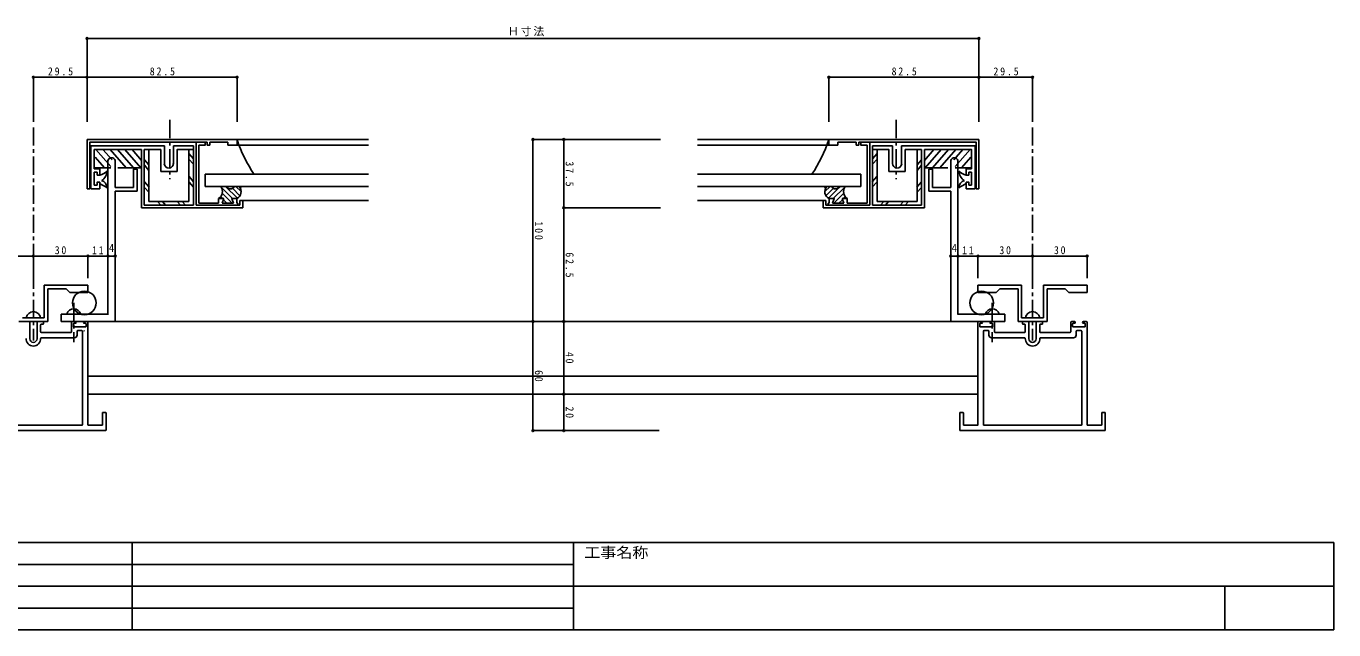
# Model space of a CAD drawing. Units: millimetres at full size, sheet at 1:2. Extents: x -546 to 568, y -396 to 395.
# Drawn here: x -151 to 568, y -396 to -64 of the extents above; entities that cross this region are included whole.
import ezdxf
from ezdxf.enums import TextEntityAlignment as Align

# ---------------------------------------------------------------- set-up
doc = ezdxf.new("R2010")
doc.units = ezdxf.units.MM
doc.header["$LTSCALE"] = 2
doc.header["$PDMODE"] = 32
doc.header["$PDSIZE"] = 1
doc.linetypes.add('CHAIN1', pattern=[8, 5, -1, 1, -1])
doc.layers.add('0-0', color=3, linetype='Continuous')
doc.layers.add('1-0', color=2, linetype='Continuous')
doc.styles.add('ＭＳ ゴシック', font='')
doc.styles.get('ＭＳ ゴシック').set_extended_font_data('MS Gothic')

msp = doc.modelspace()

# ---------------------------------------------------------------- linework, layer by layer
at = {"layer": '0-0'}
for p, q in [((150, -348), (-546.279, -348)), ((-92.651, -348), (-92.651, -396)), ((150, -348), (568, -348)), ((150, -348), (150, -396)), ((568, -348), (568, -396)), ((150, -360), (-546.279, -360)), ((150, -372), (-546.279, -372)), ((150, -372), (568, -372)), ((508, -396), (508, -372)), ((150, -384), (-546.279, -384)), ((150, -396), (-546.279, -396)), ((150, -396), (568, -396))]:
    msp.add_line(p, q, dxfattribs=at)
at = {"layer": '1-0', "color": 4}
for p, q in [((-117.52, -70.911), (-117.52, -116.791)), ((-117.52, -92.237), (-147.02, -92.237)), ((-147.02, -92.237), (-147.02, -116.791)), ((-35.02, -92.237), (-117.52, -92.237)), ((-35.02, -92.237), (-35.02, -116.791)), ((290.348, -92.237), (372.848, -92.237)), ((290.348, -92.237), (290.348, -116.791)), ((372.848, -92.237), (402.348, -92.237)), ((402.348, -92.237), (402.348, -116.791)), ((127.664, -126.477), (127.664, -226.477)), ((127.664, -126.477), (145.524, -126.477)), ((144.594, -126.477), (144.594, -163.959)), ((144.594, -126.477), (197.72, -126.477)), ((-113.02, -136.204), (-107.948, -141.977)), ((-112.74, -131.977), (-104.52, -141.333)), ((-108.747, -131.977), (-103.727, -137.691)), ((-104.754, -131.977), (-95.968, -141.977)), ((-100.76, -131.977), (-91.975, -141.977)), ((-96.767, -131.977), (-87.982, -141.977)), ((-92.774, -131.977), (-87.52, -137.957)), ((-61.52, -134.189), (-59.02, -137.034)), ((316.848, -134.189), (314.348, -137.034)), ((348.101, -131.977), (342.848, -137.957)), ((352.095, -131.977), (343.309, -141.977)), ((356.088, -131.977), (347.303, -141.977)), ((360.081, -131.977), (351.296, -141.977)), ((364.074, -131.977), (359.055, -137.691)), ((368.068, -131.977), (359.848, -141.333)), ((368.348, -136.204), (363.276, -141.977)), ((-104.52, -141.977), (-113.02, -141.977)), ((-87.52, -141.977), (-100.52, -141.977)), ((-85.994, -137.526), (-83.494, -140.372)), ((-85.994, -140.556), (-83.494, -143.402)), ((-61.52, -137.219), (-59.02, -140.065)), ((316.848, -137.219), (314.348, -140.065)), ((341.321, -137.526), (338.821, -140.372)), ((341.321, -140.556), (338.821, -143.402)), ((342.848, -141.977), (355.848, -141.977)), ((359.848, -141.977), (368.348, -141.977)), ((-85.938, -149.783), (-83.438, -152.629)), ((-61.395, -146.824), (-58.895, -149.67)), ((-61.395, -149.854), (-58.895, -152.7)), ((316.722, -146.824), (314.222, -149.67)), ((316.722, -149.854), (314.222, -152.7)), ((341.266, -149.783), (338.766, -152.629)), ((-85.938, -152.813), (-83.438, -155.659)), ((-43.118, -158.959), (-44.118, -157.959)), ((-37.461, -158.959), (-43.636, -152.784)), ((-37.755, -161.494), (-43.222, -156.026)), ((-34.82, -158.772), (-41.315, -152.277)), ((-33.423, -157.34), (-37.485, -153.278)), ((-32.829, -155.106), (-35.658, -152.277)), ((-32.691, -152.277), (-33.273, -153.284)), ((288.019, -152.277), (288.6, -153.284)), ((288.157, -155.106), (290.985, -152.277)), ((288.751, -157.34), (292.813, -153.278)), ((290.147, -158.772), (296.642, -152.277)), ((292.789, -158.959), (298.964, -152.784)), ((293.082, -161.494), (298.55, -156.026)), ((298.446, -158.959), (299.445, -157.959)), ((341.266, -152.813), (338.766, -155.659)), ((-78.727, -160.459), (-76.97, -162.459)), ((-76.065, -160.459), (-74.308, -162.459)), ((-67.881, -160.459), (-66.124, -162.459)), ((-65.219, -160.459), (-63.462, -162.459)), ((-40.583, -161.494), (-42.534, -159.543)), ((144.594, -163.959), (197.72, -163.959)), ((144.594, -163.959), (144.594, -226.477)), ((295.911, -161.494), (297.861, -159.543)), ((320.547, -160.459), (318.79, -162.459)), ((323.209, -160.459), (321.452, -162.459)), ((331.392, -160.459), (329.635, -162.459)), ((334.055, -160.459), (332.297, -162.459)), ((-147.02, -190.531), (-177.02, -190.531)), ((-117.02, -190.531), (-147.02, -190.531)), ((-147.02, -190.531), (-147.02, -202.578)), ((-106.02, -190.531), (-117.02, -190.531)), ((-117.02, -190.531), (-117.02, -202.578)), ((-102.02, -190.531), (-106.02, -190.531)), ((-106.02, -190.531), (-106.02, -202.578)), ((-102.02, -190.531), (-102.02, -202.578)), ((357.348, -190.531), (361.348, -190.531)), ((357.348, -190.531), (357.348, -202.578)), ((361.348, -190.531), (361.348, -202.578)), ((361.348, -190.531), (372.348, -190.531)), ((372.348, -190.531), (372.348, -202.578)), ((372.348, -190.531), (402.348, -190.531)), ((402.348, -190.531), (402.348, -202.578)), ((402.348, -190.531), (432.348, -190.531)), ((432.348, -190.531), (432.348, -202.578)), ((127.664, -226.477), (145.524, -226.477)), ((127.664, -226.477), (127.664, -286.477)), ((127.664, -226.477), (196.527, -226.477)), ((144.594, -226.477), (197.72, -226.477)), ((144.594, -226.477), (144.594, -266.477)), ((144.594, -226.477), (197.084, -226.477)), ((144.594, -266.477), (197.084, -266.477)), ((144.594, -266.477), (144.594, -286.477)), ((127.664, -286.477), (196.527, -286.477)), ((144.594, -286.477), (197.084, -286.477))]:
    msp.add_line(p, q, dxfattribs=at)
at = {"layer": '1-0', "color": 4, "linetype": 'CHAIN1'}
for p, q in [((-147.02, -119.805), (-147.02, -190.531)), ((-72.02, -115.709), (-72.02, -148.202)), ((327.348, -115.709), (327.348, -148.202)), ((402.348, -119.805), (402.348, -190.531)), ((-147.02, -198.502), (-147.02, -236.935)), ((402.348, -198.502), (402.348, -236.935)), ((-124.778, -216.306), (-124.778, -237.782)), ((380.105, -216.306), (380.105, -237.782))]:
    msp.add_line(p, q, dxfattribs=at)
at = {"layer": '1-0'}
for p, q in [((-117.52, -126.477), (-35.02, -126.477)), ((-117.52, -126.477), (-117.52, -153.477)), ((-57.52, -127.977), (-57.52, -162.477)), ((-51.52, -127.977), (-51.52, -129.477)), ((-50.02, -127.977), (-50.02, -129.477)), ((-40.02, -127.977), (-50.02, -127.977)), ((-40.02, -127.977), (-40.02, -129.477)), ((-36.52, -126.477), (37.153, -126.477)), ((-35.02, -126.477), (-35.02, -129.477)), ((291.848, -126.477), (218.175, -126.477)), ((290.348, -126.477), (290.348, -129.477)), ((372.848, -126.477), (290.348, -126.477)), ((295.348, -127.977), (305.348, -127.977)), ((295.348, -127.977), (295.348, -129.477)), ((305.348, -127.977), (305.348, -129.477)), ((306.848, -127.977), (306.848, -129.477)), ((312.848, -127.977), (312.848, -162.477)), ((372.848, -126.477), (372.848, -153.477)), ((-77.02, -131.977), (-86.02, -131.977)), ((-86.02, -131.977), (-86.02, -162.459)), ((-83.52, -131.977), (-83.52, -160.459)), ((-77.02, -131.977), (-77.02, -143.977)), ((-75.02, -129.977), (-75.02, -140.17)), ((-70.02, -130.004), (-70.02, -140.005)), ((-59.02, -129.977), (-70.007, -129.977)), ((-59.02, -129.977), (-59.02, -162.459)), ((-56.02, -129.477), (-56.02, -161.482)), ((-50.02, -129.477), (-51.52, -129.477)), ((-35.02, -129.477), (-40.02, -129.477)), ((-36.52, -129.477), (37.153, -129.477)), ((291.848, -129.477), (218.175, -129.477)), ((290.348, -129.477), (295.348, -129.477)), ((305.348, -129.477), (306.848, -129.477)), ((311.348, -129.477), (311.348, -161.482)), ((314.348, -129.977), (325.335, -129.977)), ((314.348, -129.977), (314.348, -162.459)), ((325.348, -130.004), (325.348, -140.005)), ((330.348, -129.977), (330.348, -140.17)), ((332.348, -131.977), (332.348, -143.977)), ((332.348, -131.977), (341.348, -131.977)), ((338.848, -131.977), (338.848, -160.459)), ((341.348, -131.977), (341.348, -162.459)), ((-110.52, -142.477), (-113.52, -142.477)), ((-106.02, -137.955), (-106.02, -182.288)), ((-102.02, -137.955), (-102.02, -152.788)), ((-90.02, -142.788), (-90.02, -154.788)), ((345.348, -142.788), (345.348, -154.788)), ((357.348, -137.955), (357.348, -152.788)), ((361.348, -137.955), (361.348, -182.288)), ((365.848, -142.477), (368.848, -142.477)), ((-113.52, -144.477), (-113.52, -151.477)), ((-112.02, -144.477), (-113.52, -144.477)), ((-112.02, -144.477), (-112.02, -145.977)), ((-68.02, -143.977), (-77.02, -143.977)), ((-52.52, -145.477), (37.153, -145.477)), ((-52.52, -145.477), (-52.52, -152.277)), ((307.848, -145.477), (218.175, -145.477)), ((307.848, -145.477), (307.848, -152.277)), ((323.348, -143.977), (332.348, -143.977)), ((367.348, -144.477), (368.848, -144.477)), ((367.348, -144.477), (367.348, -145.977)), ((368.848, -144.477), (368.848, -151.477)), ((-116.02, -153.477), (-117.52, -153.477)), ((-90.02, -154.788), (-102.02, -154.788)), ((-102.02, -154.788), (-102.02, -226.3)), ((-52.52, -152.277), (37.153, -152.277)), ((307.848, -152.277), (218.175, -152.277)), ((345.348, -154.788), (357.348, -154.788)), ((357.348, -154.788), (357.348, -226.3)), ((371.348, -153.477), (372.848, -153.477)), ((-59.02, -162.459), (-86.02, -162.459)), ((-61.52, -160.459), (-83.52, -160.459)), ((-33.429, -162.477), (-57.52, -162.477)), ((-45.15, -161.482), (-56.02, -161.482)), ((-42.329, -158.959), (-43.216, -161.494)), ((-37.083, -161.494), (-43.216, -161.494)), ((-35.15, -158.959), (-35.15, -161.477)), ((-34.65, -161.477), (-35.15, -161.477)), ((-34.65, -161.477), (-34.65, -162.477)), ((-33.429, -159.977), (37.181, -159.977)), ((-33.429, -159.977), (-33.429, -162.477)), ((288.757, -159.977), (218.147, -159.977)), ((288.757, -159.977), (288.757, -162.477)), ((288.757, -162.477), (312.848, -162.477)), ((289.977, -161.477), (289.977, -162.477)), ((289.977, -161.477), (290.477, -161.477)), ((290.477, -158.959), (290.477, -161.477)), ((292.411, -161.494), (298.544, -161.494)), ((297.657, -158.959), (298.544, -161.494)), ((300.477, -161.482), (311.348, -161.482)), ((314.348, -162.459), (341.348, -162.459)), ((316.848, -160.459), (338.848, -160.459)), ((-106.02, -182.288), (-106.02, -222.367)), ((361.348, -182.288), (361.348, -222.367)), ((-141.02, -224.477), (-141.02, -206.477)), ((-141.02, -206.477), (-117.02, -206.477)), ((-139.02, -208.477), (-129.015, -208.477)), ((-139.02, -226.477), (-139.02, -208.477)), ((-127.015, -210.477), (-129.015, -208.477)), ((-117.02, -210.477), (-117.02, -206.477)), ((396.348, -206.477), (372.348, -206.477)), ((372.348, -210.477), (372.348, -206.477)), ((382.342, -210.477), (384.343, -208.477)), ((394.348, -208.477), (384.343, -208.477)), ((394.348, -226.477), (394.348, -208.477)), ((396.348, -224.477), (396.348, -206.477)), ((408.348, -224.477), (408.348, -206.477)), ((408.348, -206.477), (432.348, -206.477)), ((410.348, -208.477), (420.353, -208.477)), ((410.348, -226.477), (410.348, -208.477)), ((422.353, -210.477), (420.353, -208.477)), ((432.348, -210.477), (432.348, -206.477)), ((-127.015, -210.477), (-117.02, -210.477)), ((382.342, -210.477), (372.348, -210.477)), ((422.353, -210.477), (432.348, -210.477)), ((-105.77, -222.367), (-131.778, -222.367)), ((-131.778, -222.367), (-131.778, -226.477)), ((361.097, -222.367), (387.105, -222.367)), ((387.105, -222.367), (387.105, -226.477)), ((-144.72, -226.477), (-155.02, -226.477)), ((-147.02, -224.477), (-153.02, -224.477)), ((-149.02, -226.777), (-149.02, -235.977)), ((-147.02, -224.477), (-141.02, -224.477)), ((-145.02, -226.777), (-145.02, -235.977)), ((-144.72, -226.477), (-139.02, -226.477)), ((-143.02, -228.277), (-143.02, -232.177)), ((-142.72, -227.977), (-141.82, -227.977)), ((-141.52, -227.677), (-141.52, -226.777)), ((387.105, -226.477), (-131.778, -226.477)), ((-126.02, -232.177), (-126.02, -226.977)), ((-124.02, -226.477), (-125.52, -226.477)), ((-125.02, -229.177), (-125.02, -227.777)), ((-124.02, -227.477), (-124.72, -227.477)), ((-124.72, -229.477), (-118.32, -229.477)), ((-119.02, -226.477), (-117.52, -226.477)), ((-119.02, -227.477), (-118.32, -227.477)), ((-118.02, -227.777), (-118.02, -229.177)), ((-117.02, -226.977), (-117.02, -283.177)), ((372.348, -226.977), (372.348, -283.177)), ((374.348, -226.477), (372.848, -226.477)), ((373.348, -227.777), (373.348, -229.177)), ((374.348, -227.477), (373.648, -227.477)), ((380.048, -229.477), (373.648, -229.477)), ((379.348, -226.477), (380.848, -226.477)), ((379.348, -227.477), (380.048, -227.477)), ((380.348, -229.177), (380.348, -227.777)), ((381.348, -232.177), (381.348, -226.977)), ((410.348, -226.477), (394.348, -226.477)), ((402.348, -224.477), (396.348, -224.477)), ((396.848, -227.677), (396.848, -226.777)), ((398.048, -227.977), (397.148, -227.977)), ((398.348, -228.277), (398.348, -232.177)), ((400.348, -226.777), (400.348, -235.977)), ((402.348, -224.477), (408.348, -224.477)), ((404.348, -226.777), (404.348, -235.977)), ((404.648, -226.477), (407.548, -226.477)), ((406.348, -228.277), (406.348, -232.177)), ((406.648, -227.977), (407.548, -227.977)), ((407.848, -227.677), (407.848, -226.777)), ((423.348, -232.177), (423.348, -226.977)), ((425.348, -226.477), (423.848, -226.477)), ((424.348, -229.177), (424.348, -227.777)), ((425.348, -227.477), (424.648, -227.477)), ((424.648, -229.477), (431.048, -229.477)), ((430.348, -226.477), (431.848, -226.477)), ((430.348, -227.477), (431.048, -227.477)), ((431.348, -227.777), (431.348, -229.177)), ((432.348, -226.977), (432.348, -283.177)), ((-124.52, -235.477), (-142.725, -235.477)), ((-126.32, -232.477), (-142.72, -232.477)), ((-123.02, -231.777), (-123.02, -233.977)), ((-120.32, -231.477), (-122.72, -231.477)), ((-120.02, -231.777), (-120.02, -283.177)), ((375.348, -231.777), (375.348, -283.177)), ((375.648, -231.477), (378.048, -231.477)), ((378.348, -231.777), (378.348, -233.977)), ((379.848, -235.477), (398.053, -235.477)), ((381.648, -232.477), (398.048, -232.477)), ((424.848, -235.477), (406.643, -235.477)), ((423.048, -232.477), (406.648, -232.477)), ((426.348, -231.777), (426.348, -233.977)), ((429.048, -231.477), (426.648, -231.477)), ((429.348, -231.777), (429.348, -283.177)), ((372.348, -256.477), (-117.02, -256.477)), ((372.348, -266.477), (-117.02, -266.477)), ((-109.02, -283.177), (-109.02, -276.777)), ((-108.72, -276.477), (-107.32, -276.477)), ((-107.02, -276.777), (-107.02, -286.177)), ((362.348, -276.777), (362.348, -286.177)), ((364.048, -276.477), (362.648, -276.477)), ((364.348, -283.177), (364.348, -276.777)), ((440.348, -283.177), (440.348, -276.777)), ((440.648, -276.477), (442.048, -276.477)), ((442.348, -276.777), (442.348, -286.177)), ((-147.02, -286.477), (-186.72, -286.477)), ((-147.02, -283.477), (-173.72, -283.477)), ((-147.02, -283.477), (-120.32, -283.477)), ((-147.02, -286.477), (-107.32, -286.477)), ((-116.72, -283.477), (-109.32, -283.477)), ((402.348, -286.477), (362.648, -286.477)), ((372.048, -283.477), (364.648, -283.477)), ((402.348, -283.477), (375.648, -283.477)), ((402.348, -283.477), (429.048, -283.477)), ((402.348, -286.477), (442.048, -286.477)), ((432.648, -283.477), (440.048, -283.477))]:
    msp.add_line(p, q, dxfattribs=at)
at = {"layer": '1-0', "color": 3}
msp.add_line((-119.02, -231.741), (-119.173, -231.477), dxfattribs=at)
at = {"layer": '1-0', "color": 4}
msp.add_lwpolyline([(-117.02, -70.911), (372.848, -70.911), (372.848, -116.791)], dxfattribs=at)
at = {"layer": '1-0'}
for points in [[(-51.52, -127.977), (-116.02, -127.977), (-116.02, -153.477)], [(-52.52, -127.977), (-52.52, -129.477), (-56.02, -129.477)], [(306.848, -127.977), (371.348, -127.977), (371.348, -153.477)], [(307.848, -127.977), (307.848, -129.477), (311.348, -129.477)], [(-75.02, -129.977), (-115.52, -129.977), (-115.52, -153.477)], [(-87.52, -131.977), (-113.52, -131.977), (-113.52, -142.477)], [(-87.52, -131.977), (-87.52, -163.959), (-31.929, -163.959)], [(-59.02, -131.977), (-68.02, -131.977), (-68.02, -143.977)], [(-61.52, -131.977), (-61.52, -156.637), (-61.52, -160.459)], [(342.848, -131.977), (342.848, -163.959), (287.257, -163.959)], [(314.348, -131.977), (323.348, -131.977), (323.348, -143.977)], [(316.848, -131.977), (316.848, -156.637), (316.848, -160.459)], [(330.348, -129.977), (370.848, -129.977), (370.848, -153.477)], [(342.848, -131.977), (368.848, -131.977), (368.848, -142.477)], [(-110.52, -142.477), (-110.52, -145.977), (-112.02, -145.977)], [(-90.02, -142.788), (-92.02, -142.788), (-92.02, -152.788), (-102.02, -152.788)], [(345.348, -142.788), (347.348, -142.788), (347.348, -152.788), (357.348, -152.788)], [(365.848, -142.477), (365.848, -145.977), (367.348, -145.977)], [(-110.52, -149.977), (-110.52, -153.477), (-115.52, -153.477)], [(-110.52, -149.977), (-112.02, -149.977), (-112.02, -151.477), (-113.52, -151.477)], [(365.848, -149.977), (367.348, -149.977), (367.348, -151.477), (368.848, -151.477)], [(365.848, -149.977), (365.848, -153.477), (370.848, -153.477)], [(-42.329, -158.959), (-45.15, -158.959), (-45.15, -161.482)], [(-35.15, -158.959), (-37.97, -158.959), (-37.083, -161.494)], [(-33.429, -159.977), (-31.929, -159.977), (-31.929, -163.959)], [(288.757, -159.977), (287.257, -159.977), (287.257, -163.959)], [(290.477, -158.959), (293.298, -158.959), (292.411, -161.494)], [(297.657, -158.959), (300.477, -158.959), (300.477, -161.482)]]:
    msp.add_lwpolyline(points, dxfattribs=at)
at = {"layer": '1-0', "color": 4}
for centre in [(-119.007, -216.287), (374.335, -216.287)]:
    msp.add_circle(centre, 6.5, dxfattribs=at)
for centre, radius, start, end in [((33.575, -104.511), 72.027, 197.75666, 214.83903), ((221.753, -104.511), 72.027, 325.16097, 342.24334), ((-139.578, -204.04), 60.79, 57.06864, 61.68852), ((-114.719, -134.072), 12.752, 289.58588, 310.13579), ((-110.558, -152.952), 4.029, 359.0663, 76.50853), ((-113.811, -143.179), 7.339, 306.75431, 354.98712), ((369.138, -143.179), 7.339, 185.01288, 233.24569), ((370.047, -134.072), 12.752, 229.86421, 250.41412), ((365.886, -152.952), 4.029, 103.49147, 180.9337), ((394.906, -204.04), 60.79, 118.31148, 122.93136), ((-47.997, -154.988), 4.886, 305.64099, 33.84306), ((-38.699, -150.744), 2.81, 213.20237, 326.79763), ((-37.076, -155.174), 4.247, 296.97148, 42.89357), ((292.404, -155.174), 4.247, 137.10643, 243.02852), ((294.027, -150.744), 2.81, 213.20237, 326.79763), ((303.324, -154.988), 4.886, 146.15694, 234.35901)]:
    msp.add_arc(centre, radius, start, end, dxfattribs=at)
at = {"layer": '1-0'}
for centre, radius, start, end in [((-104.02, -138.569), 2.092, 17.07022, 162.92978), ((359.348, -138.569), 2.092, 17.07022, 162.92978), ((-72.571, -139.67), 2.5, 182.90707, 2.90707), ((327.899, -139.67), 2.5, 177.09293, 357.09293), ((-149.32, -226.777), 0.3, 0, 90), ((-144.72, -226.777), 0.3, 90, 180), ((-142.72, -228.277), 0.3, 90, 180), ((-141.82, -226.777), 0.3, 0, 90), ((-141.82, -227.677), 0.3, 270, 0), ((-125.52, -226.977), 0.5, 90, 180), ((-124.72, -227.777), 0.3, 90, 180), ((-124.72, -229.177), 0.3, 180, 270), ((-124.02, -226.977), 0.5, 0, 90), ((-124.02, -226.977), 0.5, 270, 0), ((-119.02, -226.977), 0.5, 90, 180), ((-119.02, -226.977), 0.5, 180, 270), ((-118.32, -227.777), 0.3, 0, 90), ((-118.32, -229.177), 0.3, 270, 0), ((-117.52, -226.977), 0.5, 0, 90), ((372.848, -226.977), 0.5, 90, 180), ((373.648, -227.777), 0.3, 90, 180), ((373.648, -229.177), 0.3, 180, 270), ((374.348, -226.977), 0.5, 0, 90), ((374.348, -226.977), 0.5, 270, 0), ((379.348, -226.977), 0.5, 90, 180), ((379.348, -226.977), 0.5, 180, 270), ((380.048, -227.777), 0.3, 0, 90), ((380.048, -229.177), 0.3, 270, 0), ((380.848, -226.977), 0.5, 0, 90), ((397.148, -226.777), 0.3, 90, 180), ((397.148, -227.677), 0.3, 180, 270), ((398.048, -228.277), 0.3, 0, 90), ((400.048, -226.777), 0.3, 0, 90), ((404.648, -226.777), 0.3, 90, 180), ((406.648, -228.277), 0.3, 90, 180), ((407.548, -226.777), 0.3, 0, 90), ((407.548, -227.677), 0.3, 270, 0), ((423.848, -226.977), 0.5, 90, 180), ((424.648, -227.777), 0.3, 90, 180), ((424.648, -229.177), 0.3, 180, 270), ((425.348, -226.977), 0.5, 0, 90), ((425.348, -226.977), 0.5, 270, 0), ((430.348, -226.977), 0.5, 90, 180), ((430.348, -226.977), 0.5, 180, 270), ((431.048, -227.777), 0.3, 0, 90), ((431.048, -229.177), 0.3, 270, 0), ((431.848, -226.977), 0.5, 0, 90), ((-147.02, -235.977), 4, 177.33411, 270), ((-147.02, -235.977), 2, 180, 270), ((-147.02, -235.977), 4, 270, 2.66588), ((-147.02, -235.977), 2, 270, 0), ((-142.725, -235.777), 0.3, 90, 182.66588), ((-142.72, -232.177), 0.3, 180, 270), ((-126.32, -232.177), 0.3, 270, 0), ((-124.52, -233.977), 1.5, 270, 0), ((-122.72, -231.777), 0.3, 90, 180), ((-120.32, -231.777), 0.3, 0, 90), ((375.648, -231.777), 0.3, 90, 180), ((378.048, -231.777), 0.3, 0, 90), ((379.848, -233.977), 1.5, 180, 270), ((381.648, -232.177), 0.3, 180, 270), ((398.048, -232.177), 0.3, 270, 0), ((398.053, -235.777), 0.3, 357.33411, 90), ((402.348, -235.977), 4, 177.33411, 270), ((402.348, -235.977), 2, 180, 270), ((402.348, -235.977), 4, 270, 2.66588), ((402.348, -235.977), 2, 270, 0), ((406.643, -235.777), 0.3, 90, 182.66588), ((406.648, -232.177), 0.3, 180, 270), ((423.048, -232.177), 0.3, 270, 0), ((424.848, -233.977), 1.5, 270, 0), ((426.648, -231.777), 0.3, 90, 180), ((429.048, -231.777), 0.3, 0, 90), ((-108.72, -276.777), 0.3, 90, 180), ((-107.32, -276.777), 0.3, 0, 90), ((362.648, -276.777), 0.3, 90, 180), ((364.048, -276.777), 0.3, 0, 90), ((440.648, -276.777), 0.3, 90, 180), ((442.048, -276.777), 0.3, 0, 90), ((-120.32, -283.177), 0.3, 270, 0), ((-116.72, -283.177), 0.3, 180, 270), ((-109.32, -283.177), 0.3, 270, 0), ((-107.32, -286.177), 0.3, 270, 0), ((362.648, -286.177), 0.3, 180, 270), ((364.648, -283.177), 0.3, 180, 270), ((372.048, -283.177), 0.3, 270, 0), ((375.648, -283.177), 0.3, 180, 270), ((429.048, -283.177), 0.3, 270, 0), ((432.648, -283.177), 0.3, 180, 270), ((440.048, -283.177), 0.3, 270, 0), ((442.048, -286.177), 0.3, 270, 0)]:
    msp.add_arc(centre, radius, start, end, dxfattribs=at)
at = {"layer": '1-0', "color": 7}
for centre, start, end in [((-147.026, -225.056), 8.32535, 170.90614), ((-124.797, -223.573), 16.56897, 162.04922), ((380.125, -223.573), 17.95078, 163.43103), ((402.354, -225.056), 9.09386, 171.67465)]:
    msp.add_arc(centre, 4, start, end, dxfattribs=at)
at = {"layer": '1-0', "color": 1}
for p in [(-117.52, -70.911), (372.848, -70.911), (-147.02, -92.237), (-117.52, -92.237), (-35.02, -92.237), (290.348, -92.237), (372.848, -92.237), (402.348, -92.237), (127.664, -126.477), (144.594, -126.477), (144.594, -163.959), (-147.02, -190.531), (-117.02, -190.531), (-106.02, -190.531), (-102.02, -190.531), (357.348, -190.531), (361.348, -190.531), (372.348, -190.531), (402.348, -190.531), (432.348, -190.531), (127.664, -226.477), (144.594, -226.477), (144.594, -266.477), (127.664, -286.477), (144.594, -286.477)]:
    msp.add_point(p, dxfattribs=at)

# ---------------------------------------------------------------- texts
at = {"layer": '0-0', "color": 7, "style": 'ＭＳ ゴシック', "width": 1.1}
msp.add_text('工事名称', height=5.865, dxfattribs=at).set_placement((155.901, -358.188), align=Align.BOTTOM_LEFT)
at = {"layer": '1-0', "color": 7, "style": 'ＭＳ ゴシック'}
for p in [(-105.52, -189.531), (357.848, -189.531)]:
    msp.add_text('4', height=4.399, dxfattribs=at).set_placement(p, align=Align.BOTTOM_LEFT)
at = {"layer": '1-0', "color": 7, "char_height": 4.399, "attachment_point": 7, "style": 'ＭＳ ゴシック'}
for s, insert in [('\\T1.17;Ｈ寸法', (113.851, -69.659)), ('\\T1.38;\\W0.9;29.5', (-139.02, -91.237)), ('\\T1.38;\\W0.9;82.5', (-83.02, -91.237)), ('\\T1.38;\\W0.9;82.5', (324.848, -91.237)), ('\\T1.38;\\W0.9;29.5', (380.848, -91.237)), ('\\T1.36;\\W0.9;30', (-135.27, -189.531)), ('\\T1.36;\\W0.9;11', (-114.77, -189.531)), ('\\T1.36;\\W0.9;11', (363.598, -189.531)), ('\\T1.36;\\W0.9;30', (384.098, -189.531)), ('\\T1.36;\\W0.9;30', (414.098, -189.531))]:
    msp.add_mtext(s, dxfattribs=dict(at, insert=insert))
at = {"layer": '1-0', "color": 7, "char_height": 4.399, "attachment_point": 7, "rotation": 270, "style": 'ＭＳ ゴシック'}
for s, insert in [('\\T1.38;\\W0.9;37.5', (145.594, -138.468)), ('\\T1.38;\\W0.9;100', (128.664, -171.477)), ('\\T1.38;\\W0.9;62.5', (145.594, -188.468)), ('\\T1.36;\\W0.9;40', (145.594, -243.227)), ('\\T1.36;\\W0.9;60', (128.664, -253.227)), ('\\T1.36;\\W0.9;20', (145.594, -273.227))]:
    msp.add_mtext(s, dxfattribs=dict(at, insert=insert))

doc.saveas('drawing.dxf')
